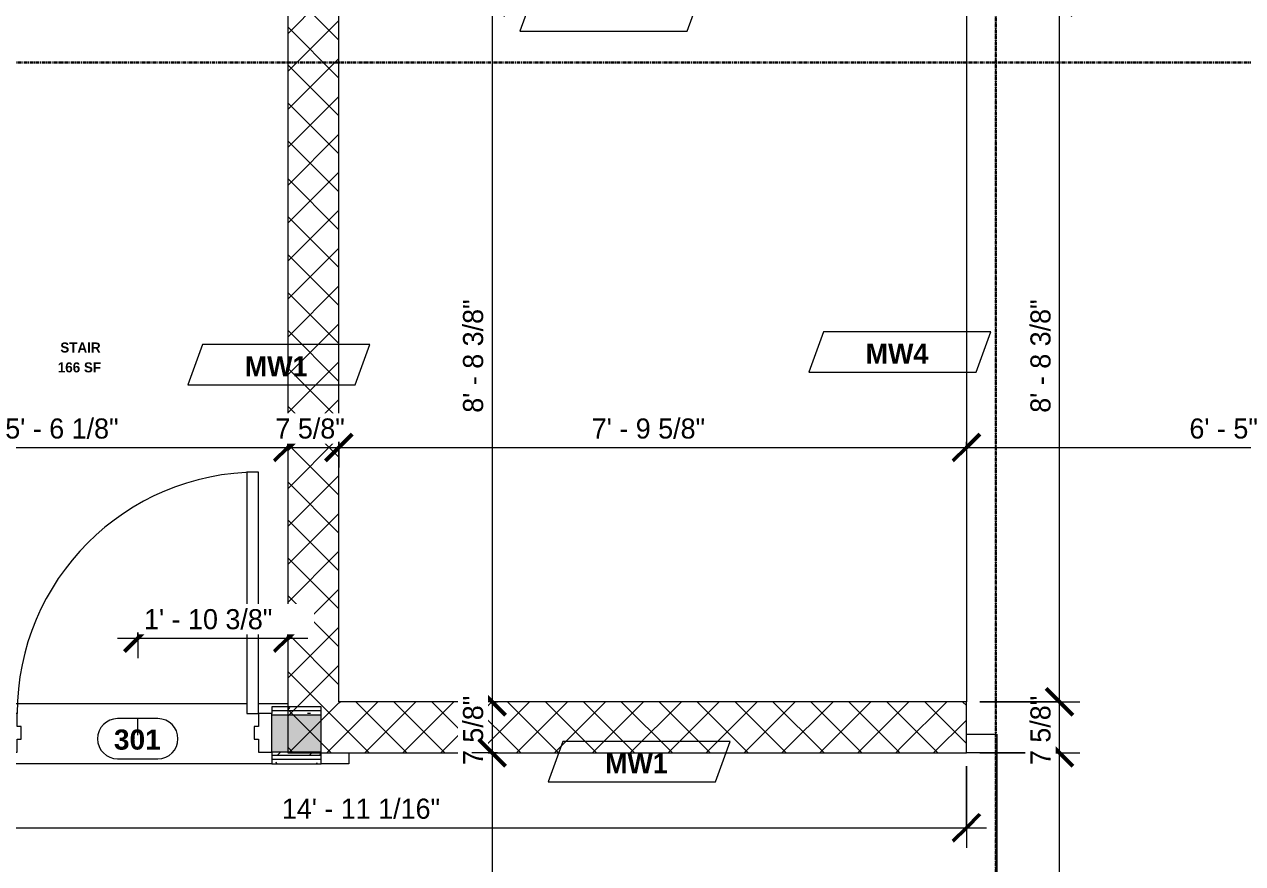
# Model space of a CAD drawing. Header units: inches. Extents: x -4058 to -1781, y 9814 to 12289.
# Drawn here: x -3626.2 to -3444.5, y 11415.7 to 11540.9 of the extents above; entities that cross this region are included whole.
import ezdxf

# ---------------------------------------------------------------- set-up
doc = ezdxf.new("R2010")
doc.units = ezdxf.units.IN
doc.header["$MEASUREMENT"] = 0
doc.linetypes.add('Grid Line 1_2_', pattern=[0.875, 0.5, -0.125, 0.125, -0.125])
doc.linetypes.add('Grid Line 1_2__2_', pattern=[0.875, 0.5, -0.125, 0.125, -0.125])
for name, color, linetype, lineweight in [('0-1', 7, 'Continuous', 5), ('0-2', 7, 'Continuous', 9), ('A-ANNO-DIMS', 211, 'Continuous', 9), ('A-ANNO-DIMS-32', 211, 'Continuous', 9), ('A-AREA-IDEN', 2, 'Continuous', 9), ('A-DOOR-1', 7, 'Continuous', 9), ('A-DOOR-FRAM-1', 7, 'Continuous', 9), ('A-DOOR-IDEN', 31, 'Continuous', 9), ('A-FLOR-1', 7, 'Continuous', 9), ('A-WALL-1', 7, 'Continuous', 9), ('A-WALL-IDEN', 211, 'Continuous', 9), ('A-WALL-PATT-1', 9, 'Continuous', 9), ('I-WALL-2', 7, 'Continuous', 9), ('S-FNDN-1', 7, 'Continuous', 9), ('S-GRID-1', 1, 'Grid Line 1_2_', 9), ('S-GRID-2', 1, 'Grid Line 1_2__2_', 30)]:
    doc.layers.add(name, color=color, linetype=linetype, lineweight=lineweight)
doc.styles.add('Arial_B', font='arialbd.ttf', dxfattribs={"height": 3})
doc.styles.add('Century Gothic', font='ufonts.com_century-gothic.ttf', dxfattribs={"height": 3})
doc.styles.add('Century Gothic_B', font='GOTHICB.TTF', dxfattribs={"height": 3})
doc.styles.add('Century Gothic_B_1', font='GOTHICB.TTF', dxfattribs={"height": 1.5})
doc.dimstyles.new('THE_DIMENSION_STRING_4', dxfattribs={"dimscale": 12, "dimtxt": 3.132505, "dimasz": 0.333333, "dimexe": 0.25, "dimexo": 0.166667, "dimgap": 0.041667, "dimtad": 1, "dimdec": 4, "dimrnd": 0.0625, "dimzin": 3, "dimdsep": 46, "dimlunit": 4, "dimtxsty": 'Century Gothic', "dimblk1": 'OBLIQUE', "dimblk2": 'OBLIQUE', "dimsah": 1, "dimcen": 0.09, "dimdle": 0.25, "dimazin": 0, "dimtfac": 1, "dimtdec": 4, "dimtix": 1, "dimtmove": 0, "dimatfit": 3, "dimfxl": 1, "dimtvp": 1, "dimtfill": 1, "dimfrac": 2, "dimtolj": 1, "dimtzin": 0, "dimarcsym": 2})
doc.dimstyles.new('THE_DIMENSION_STRING_5', dxfattribs={"dimscale": 12, "dimtxt": 3.132505, "dimasz": 0.333333, "dimexe": 0.25, "dimexo": 0.166667, "dimgap": 0.041667, "dimtad": 1, "dimdec": 4, "dimrnd": 0.0625, "dimzin": 3, "dimdsep": 46, "dimlunit": 4, "dimtxsty": 'Century Gothic', "dimblk1": 'OBLIQUE', "dimblk2": 'OBLIQUE', "dimsah": 1, "dimcen": 0.09, "dimdle": 0.25, "dimazin": 0, "dimtfac": 1, "dimtdec": 4, "dimtix": 1, "dimtmove": 0, "dimatfit": 3, "dimfxl": 1, "dimtvp": 1, "dimtfill": 1, "dimfrac": 2, "dimtolj": 1, "dimtzin": 0, "dimarcsym": 2})
pattern_1 = [(0, (0, 0), (10.24, 2.56), [0.422, -7.258, 0.422, -7.258, -40.96]), (0, (0, 0), (10.24, 2.56), [-15.36, 0.422, -14.938, 0.422, -7.258, -17.92]), (0, (0, 0), (10.24, 2.56), [-38.4, 0.422, -4.698, 0.422, -12.378]), (120, (3.84, 1.28), (-7.33702503, 7.58810013), [0.422, -7.258, 0.422, -7.258, -40.96]), (120, (3.84, 1.28), (-7.33702503, 7.58810013), [-15.36, 0.422, -14.938, 0.422, -7.258, -17.92]), (120, (3.84, 1.28), (-7.33702503, 7.58810013), [-38.4, 0.422, -4.698, 0.422, -12.378]), (240, (5.12, 6.4), (-2.90297497, -10.14810013), [0.422, -7.258, 0.422, -7.258, -40.96]), (240, (5.12, 6.4), (-2.90297497, -10.14810013), [-15.36, 0.422, -14.938, 0.422, -7.258, -17.92]), (240, (5.12, 6.4), (-2.90297497, -10.14810013), [-38.4, 0.422, -4.698, 0.422, -12.378])]
pattern_2 = [(45, (0, 0), (-2.8284271, 2.8284271), []), (135, (0, 0), (-2.8284271, -2.8284271), [])]

# ---------------------------------------------------------------- blocks, each defined once
blk = doc.blocks.new('CTR - 1st Phase - Shell_rvt-1-UNITS PLANS - 3RD FLOOR')
at = {"layer": 'A-FLOR-1'}
for p, q in [((-3485.7, 11544.19), (-3485.7, 11439.81)), ((-3485.7, 11434.99), (-3481.17, 11434.99)), ((-3481.17, 11434.99), (-3481.17, 11369.86)), ((-3577.82, 11432.19), (-3577.82, 11430.56)), ((-3481.17, 11432.19), (-3485.7, 11432.19)), ((-3481.17, 11369.86), (-3481.17, 11432.19)), ((-3589.32, 11430.56), (-3629.32, 11430.56)), ((-3577.82, 11430.56), (-3581.95, 11430.56))]:
    blk.add_line(p, q, dxfattribs=at)
at = {"layer": 'S-GRID-1'}
for p, q in [((-3481.32, 9836.18), (-3481.32, 12273)), ((-1781.27, 11535.19), (-4041.78, 11535.19))]:
    blk.add_line(p, q, dxfattribs=at)
blk = doc.blocks.new('HOLLOW METAL - STAIR DOOR 3-0 x 6-8-2686441-UNITS PLANS - 3RD FLOOR')
at = {"layer": 'A-DOOR-1'}
for p, q in [((18, 39.5), (16.25, 39.5)), ((16.25, 39.5), (16.25, 3.5)), ((18, 3.5), (18, 39.5)), ((16.25, 3.5), (18, 3.5))]:
    blk.add_line(p, q, dxfattribs=at)
blk.add_arc((18, 3.5), 36, 90, 180, dxfattribs=at)
at = {"layer": 'A-DOOR-FRAM-1'}
for p, q in [((-18, 3.5), (-20, 3.5)), ((-20, 3.5), (-20, -2.25)), ((-18, 1.5625), (-18, 3.5)), ((18, 3.5), (18, 1.5625)), ((20, 3.5), (18, 3.5)), ((20, -2.25), (20, 3.5)), ((-17.375, 1.5625), (-18, 1.5625)), ((-17.375, -0.3125), (-17.375, 1.5625)), ((18, 1.5625), (17.375, 1.5625)), ((17.375, 1.5625), (17.375, -0.3125)), ((-18, -2.25), (-18, -0.3125)), ((-18, -0.3125), (-17.375, -0.3125)), ((17.375, -0.3125), (18, -0.3125)), ((18, -0.3125), (18, -2.25)), ((-20, -2.25), (-18, -2.25)), ((18, -2.25), (20, -2.25))]:
    blk.add_line(p, q, dxfattribs=at)
blk = doc.blocks.new('CTR - 1st Phase -Stairs _ Elevators_rvt-1-UNITS PLANS - 3RD FLOOR')
at = {"layer": 'A-WALL-PATT-1'}
h = blk.add_hatch(dxfattribs=at)
h.set_pattern_fill('FP_1', color=256, style=0, pattern_type=2)
h.set_pattern_definition(pattern_1)
h.paths.add_polyline_path([(-3823.82, 11438.44), (-3629.32, 11438.44), (-3629.32, 11439.06), (-3823.82, 11439.06)], flags=0)
h.paths.add_polyline_path([(-3589.32, 11438.44), (-3581.95, 11438.44), (-3581.95, 11439.06), (-3589.32, 11439.06)], flags=0)
h = blk.add_hatch(dxfattribs=at)
h.set_pattern_fill('FP_1', color=256, style=0, pattern_type=2)
h.set_pattern_definition(pattern_1)
h.paths.add_polyline_path([(-3823.82, 11437.81), (-3629.32, 11437.81), (-3629.32, 11438.44), (-3823.82, 11438.44)], flags=0)
h.paths.add_polyline_path([(-3589.32, 11437.81), (-3581.95, 11437.81), (-3581.95, 11438.44), (-3589.32, 11438.44), (-3589.32, 11438.06)], flags=0)
h = blk.add_hatch(dxfattribs=at)
h.set_pattern_fill('FP_5', color=256, style=0, pattern_type=2)
h.set_pattern_definition([(161.57, (0.16, 0.16), (-1.279773737, -0.000426766), [0, -9.107, 1.011, 0]), (18.43, (-0.16, 0.16), (-1.279773737, 0.000426766), [0, -9.107, 1.011, 0]), (108.43, (0.16, 0.16), (0.639452382, -3.199964008), [3.035, -7.083]), (71.57, (-0.16, 0.16), (0.639452382, 3.199964008), [3.035, -7.083])])
h.paths.add_polyline_path([(-3823.82, 11432.31), (-3629.32, 11432.31), (-3629.32, 11437.81), (-3823.82, 11437.81)], flags=0)
h.paths.add_polyline_path([(-3589.32, 11432.31), (-3581.95, 11432.31), (-3581.95, 11437.81), (-3589.32, 11437.81), (-3589.32, 11434.25)], flags=0)
h = blk.add_hatch(dxfattribs=at)
h.set_pattern_fill('FP_63', color=256, style=0, pattern_type=2)
h.set_pattern_definition([(45, (0, 0), (-3.1678384, 3.1678384), []), (45, (0, 4.8), (-3.1678384, 3.1678384), [])])
h.paths.add_polyline_path([(-3823.82, 11431.81), (-3629.32, 11431.81), (-3629.32, 11432.31), (-3823.82, 11432.31)], flags=0)
h.paths.add_polyline_path([(-3589.32, 11431.81), (-3581.95, 11431.81), (-3581.95, 11432.31), (-3589.32, 11432.31)], flags=0)
h = blk.add_hatch(dxfattribs=at)
h.set_pattern_fill('FP_1', color=256, style=0, pattern_type=2)
h.set_pattern_definition(pattern_1)
h.paths.add_polyline_path([(-3823.82, 11431.19), (-3629.32, 11431.19), (-3629.32, 11431.81), (-3823.82, 11431.81)], flags=0)
h.paths.add_polyline_path([(-3589.32, 11431.19), (-3581.95, 11431.19), (-3581.95, 11431.81), (-3589.32, 11431.81)], flags=0)
h = blk.add_hatch(dxfattribs=at)
h.set_pattern_fill('FP_1', color=256, style=0, pattern_type=2)
h.set_pattern_definition(pattern_1)
h.paths.add_polyline_path([(-3823.82, 11430.56), (-3629.32, 11430.56), (-3629.32, 11431.19), (-3823.82, 11431.19)], flags=0)
h.paths.add_polyline_path([(-3589.32, 11430.56), (-3581.95, 11430.56), (-3581.95, 11431.19), (-3589.32, 11431.19)], flags=0)
at = {"layer": 'A-FLOR-1'}
for p, q in [((-3665.57, 11439.56), (-3593.07, 11439.56)), ((-3591.32, 11439.56), (-3586.95, 11439.56))]:
    blk.add_line(p, q, dxfattribs=at)
at = {"layer": 'A-WALL-1'}
for p, q in [((-3581.95, 11438.44), (-3589.32, 11438.44)), ((-3581.95, 11437.81), (-3589.32, 11437.81)), ((-3581.95, 11432.31), (-3589.32, 11432.31)), ((-3581.95, 11431.81), (-3589.32, 11431.81)), ((-3581.95, 11431.19), (-3589.32, 11431.19))]:
    blk.add_line(p, q, dxfattribs=at)
at = {"layer": 'I-WALL-2'}
for p, q in [((-3581.95, 11439.06), (-3589.32, 11439.06)), ((-3589.32, 11439.06), (-3589.32, 11438.06)), ((-3581.95, 11430.56), (-3581.95, 11439.06)), ((-3589.32, 11432.31), (-3589.32, 11430.56)), ((-3589.32, 11430.56), (-3581.95, 11430.56))]:
    blk.add_line(p, q, dxfattribs=at)
at = {"layer": '0-2'}
blk.add_blockref('HOLLOW METAL - STAIR DOOR 3-0 x 6-8-2686441-UNITS PLANS - 3RD FLOOR', (-3609.32, 11434.56), dxfattribs=at)
blk = doc.blocks.new('CTR - 1st Phase - Structure_rvt-1-UNITS PLANS - 3RD FLOOR')
at = {"layer": 'A-WALL-PATT-1'}
h = blk.add_hatch(dxfattribs=at)
h.set_pattern_fill('FP_65', color=256, style=0, pattern_type=2)
h.set_pattern_definition(pattern_2)
h.paths.add_polyline_path([(-3495.32, 11432.19), (-3485.7, 11432.19), (-3485.7, 11439.81), (-3495.32, 11439.81)], flags=0)
h.paths.add_polyline_path([(-3495.32, 11544.19), (-3485.7, 11544.19), (-3485.7, 11551.81), (-3495.32, 11551.81), (-3495.32, 11548.59)], flags=0)
h = blk.add_hatch(dxfattribs=at)
h.set_pattern_fill('FP_65', color=256, style=0, pattern_type=2)
h.set_pattern_definition(pattern_2)
h.paths.add_polyline_path([(-3586.95, 11432.19), (-3579.32, 11432.19), (-3579.32, 11544.19), (-3586.95, 11544.19), (-3586.95, 11492.47)], flags=0)
h = blk.add_hatch(dxfattribs=at)
h.set_pattern_fill('FP_65', color=256, style=0, pattern_type=2)
h.set_pattern_definition(pattern_2)
h.paths.add_polyline_path([(-3579.32, 11432.19), (-3495.32, 11432.19), (-3495.32, 11439.81), (-3579.32, 11439.81)], flags=0)
at = {"layer": 'A-WALL-1'}
for p, q in [((-3586.95, 11544.19), (-3586.95, 11432.19)), ((-3579.32, 11439.81), (-3579.32, 11544.19)), ((-3495.32, 11439.81), (-3579.32, 11439.81)), ((-3586.95, 11432.19), (-3579.32, 11432.19)), ((-3579.32, 11432.19), (-3495.32, 11432.19))]:
    blk.add_line(p, q, dxfattribs=at)
at = {"layer": 'S-FNDN-1'}
for p, q in [((-3485.7, 11439.81), (-3495.32, 11439.81)), ((-3485.7, 11432.19), (-3485.7, 11439.81)), ((-3495.32, 11432.19), (-3485.7, 11432.19))]:
    blk.add_line(p, q, dxfattribs=at)
at = {"layer": 'S-GRID-2'}
for p, q in [((-3481.32, 9814.03), (-3481.32, 12247.5)), ((-1781.27, 11535.19), (-4041.78, 11535.19))]:
    blk.add_line(p, q, dxfattribs=at)
blk = doc.blocks.new('Wall Tag - Arch Wall-3956453-UNITS PLANS - 3RD FLOOR')
at = {"layer": 'A-WALL-IDEN'}
for p, q in [((-0.3561, 0.0937), (-0.4244, -0.0937)), ((0.4244, 0.0937), (-0.3561, 0.0937)), ((0.3561, -0.0937), (0.4244, 0.0937)), ((-0.4244, -0.0937), (0.3561, -0.0937))]:
    blk.add_line(p, q, dxfattribs=at)
blk = doc.blocks.new('DIMBLOCK1030-UNITS PLANS - 3RD FLOOR')
at = {"layer": 'A-ANNO-DIMS-32', "lineweight": 50}
for p, q in [((-3556.46, 11544.19), (-3558.46, 11546.19)), ((-3556.46, 11544.19), (-3554.46, 11542.19)), ((-3556.46, 11439.81), (-3558.46, 11441.81)), ((-3556.46, 11439.81), (-3554.46, 11437.81))]:
    blk.add_line(p, q, dxfattribs=at)
at = {"layer": 'A-ANNO-DIMS-32'}
for p, q in [((-3555.63, 11544.19), (-3559.46, 11544.19)), ((-3556.46, 11544.19), (-3556.46, 11439.81)), ((-3556.46, 11544.19), (-3555.63, 11544.19)), ((-3555.63, 11439.81), (-3559.46, 11439.81)), ((-3556.46, 11439.81), (-3555.63, 11439.81))]:
    blk.add_line(p, q, dxfattribs=at)
at = {"layer": 'A-ANNO-DIMS-32', "color": 0, "insert": (-3560.8, 11482.93), "char_height": 3, "width": 21.7784, "attachment_point": 1, "rotation": 90, "line_spacing_factor": 0.984502, "style": 'Century Gothic', "bg_fill": 3, "box_fill_scale": 1.25, "bg_fill_color": 256, "bg_fill_true_color": 13158600, "bg_fill_transparency": 0}
blk.add_mtext('8\' - 8 3/8"', dxfattribs=at)
blk = doc.blocks.new('_Oblique')
at = {"color": 0, "linetype": 'ByBlock', "lineweight": -2}
blk.add_line((-0.5, -0.5), (0.5, 0.5), dxfattribs=at)
blk = doc.blocks.new('DIMBLOCK1031-UNITS PLANS - 3RD FLOOR')
at = {"layer": 'A-ANNO-DIMS-32', "lineweight": 50}
for p, q in [((-3556.46, 11439.81), (-3558.46, 11441.81)), ((-3556.46, 11439.81), (-3554.46, 11437.81)), ((-3556.46, 11432.19), (-3558.46, 11434.19)), ((-3556.46, 11432.19), (-3554.46, 11430.19))]:
    blk.add_line(p, q, dxfattribs=at)
at = {"layer": 'A-ANNO-DIMS-32'}
for p, q in [((-3555.63, 11439.81), (-3559.46, 11439.81)), ((-3556.46, 11439.81), (-3556.46, 11432.19)), ((-3556.46, 11439.81), (-3555.63, 11439.81)), ((-3555.63, 11432.19), (-3559.46, 11432.19)), ((-3556.46, 11432.19), (-3555.63, 11432.19))]:
    blk.add_line(p, q, dxfattribs=at)
at = {"layer": 'A-ANNO-DIMS-32', "color": 0, "insert": (-3560.8, 11430.36), "char_height": 3, "width": 13.5444, "attachment_point": 1, "rotation": 90, "line_spacing_factor": 0.984502, "style": 'Century Gothic', "bg_fill": 3, "box_fill_scale": 1.25, "bg_fill_color": 256, "bg_fill_true_color": 13158600, "bg_fill_transparency": 0}
blk.add_mtext('7 5/8"', dxfattribs=at)
blk = doc.blocks.new('DIMBLOCK1032-UNITS PLANS - 3RD FLOOR')
at = {"layer": 'A-ANNO-DIMS-32', "lineweight": 50}
for p, q in [((-3556.46, 11432.19), (-3558.46, 11434.19)), ((-3556.46, 11432.19), (-3554.46, 11430.19)), ((-3556.46, 11368.74), (-3558.46, 11370.74)), ((-3556.46, 11368.74), (-3554.46, 11366.74))]:
    blk.add_line(p, q, dxfattribs=at)
at = {"layer": 'A-ANNO-DIMS-32'}
for p, q in [((-3555.63, 11432.19), (-3559.46, 11432.19)), ((-3556.46, 11432.19), (-3556.46, 11365.74)), ((-3556.46, 11432.19), (-3555.63, 11432.19)), ((-3555.63, 11368.74), (-3559.46, 11368.74)), ((-3556.46, 11368.74), (-3555.63, 11368.74))]:
    blk.add_line(p, q, dxfattribs=at)
at = {"layer": 'A-ANNO-DIMS-32', "color": 0, "insert": (-3560.8, 11390.22), "char_height": 3, "width": 24.5827, "attachment_point": 1, "rotation": 90, "line_spacing_factor": 0.984502, "style": 'Century Gothic', "bg_fill": 3, "box_fill_scale": 1.25, "bg_fill_color": 256, "bg_fill_true_color": 13158600, "bg_fill_transparency": 0}
blk.add_mtext('5\' - 3 7/16"', dxfattribs=at)
blk = doc.blocks.new('DIMBLOCK1034-UNITS PLANS - 3RD FLOOR')
at = {"layer": 'A-ANNO-DIMS-32'}
for p, q in [((-3485.7, 11430.19), (-3485.7, 11418.02)), ((-3485.7, 11421.02), (-3485.7, 11430.19)), ((-3664.77, 11421.84), (-3664.77, 11418.02)), ((-3664.77, 11421.02), (-3664.77, 11421.84)), ((-3664.77, 11421.02), (-3482.7, 11421.02))]:
    blk.add_line(p, q, dxfattribs=at)
at = {"layer": 'A-ANNO-DIMS-32', "lineweight": 50}
for p, q in [((-3664.77, 11421.02), (-3662.77, 11423.02)), ((-3485.7, 11421.02), (-3483.7, 11423.02)), ((-3664.77, 11421.02), (-3666.77, 11419.02)), ((-3485.7, 11421.02), (-3487.7, 11419.02))]:
    blk.add_line(p, q, dxfattribs=at)
at = {"layer": 'A-ANNO-DIMS-32', "color": 0, "insert": (-3587.82, 11425.36), "char_height": 3, "width": 30.1914, "attachment_point": 1, "line_spacing_factor": 0.984502, "style": 'Century Gothic', "bg_fill": 3, "box_fill_scale": 1.25, "bg_fill_color": 256, "bg_fill_true_color": 13158600, "bg_fill_transparency": 0}
blk.add_mtext('14\' - 11 1/16"', dxfattribs=at)
blk = doc.blocks.new('DIMBLOCK1035-UNITS PLANS - 3RD FLOOR')
at = {"layer": 'A-ANNO-DIMS-32', "lineweight": 50}
for p, q in [((-3609.32, 11449.29), (-3607.32, 11451.29)), ((-3586.95, 11449.29), (-3584.95, 11451.29)), ((-3609.32, 11449.29), (-3611.32, 11447.29)), ((-3586.95, 11449.29), (-3588.95, 11447.29))]:
    blk.add_line(p, q, dxfattribs=at)
at = {"layer": 'A-ANNO-DIMS-32'}
for p, q in [((-3609.32, 11450.12), (-3609.32, 11446.29)), ((-3609.32, 11449.29), (-3609.32, 11450.12)), ((-3586.95, 11450.12), (-3586.95, 11446.29)), ((-3586.95, 11449.29), (-3586.95, 11450.12)), ((-3612.32, 11449.29), (-3583.95, 11449.29))]:
    blk.add_line(p, q, dxfattribs=at)
at = {"layer": 'A-ANNO-DIMS-32', "color": 0, "insert": (-3608.38, 11453.63), "char_height": 3, "width": 24.5827, "attachment_point": 1, "line_spacing_factor": 0.984502, "style": 'Century Gothic', "bg_fill": 3, "box_fill_scale": 1.25, "bg_fill_color": 256, "bg_fill_true_color": 13158600, "bg_fill_transparency": 0}
blk.add_mtext('1\' - 10 3/8"', dxfattribs=at)
blk = doc.blocks.new('DIMBLOCK1086-UNITS PLANS - 3RD FLOOR')
at = {"layer": 'A-ANNO-DIMS-32'}
for p, q in [((-3653.07, 11486.63), (-3653.07, 11474.74)), ((-3653.07, 11477.74), (-3653.07, 11486.63)), ((-3653.07, 11477.74), (-3586.95, 11477.74)), ((-3586.95, 11478.57), (-3586.95, 11474.74)), ((-3586.95, 11477.74), (-3586.95, 11478.57))]:
    blk.add_line(p, q, dxfattribs=at)
at = {"layer": 'A-ANNO-DIMS-32', "lineweight": 50}
for p, q in [((-3653.07, 11477.74), (-3651.07, 11479.74)), ((-3586.95, 11477.74), (-3584.95, 11479.74)), ((-3653.07, 11477.74), (-3655.07, 11475.74)), ((-3586.95, 11477.74), (-3588.95, 11475.74))]:
    blk.add_line(p, q, dxfattribs=at)
at = {"layer": 'A-ANNO-DIMS-32', "color": 0, "insert": (-3629.09, 11482.08), "char_height": 3, "width": 21.7784, "attachment_point": 1, "line_spacing_factor": 0.984502, "style": 'Century Gothic', "bg_fill": 3, "box_fill_scale": 1.25, "bg_fill_color": 256, "bg_fill_true_color": 13158600, "bg_fill_transparency": 0}
blk.add_mtext('5\' - 6 1/8"', dxfattribs=at)
blk = doc.blocks.new('DIMBLOCK1087-UNITS PLANS - 3RD FLOOR')
at = {"layer": 'A-ANNO-DIMS-32', "lineweight": 50}
for p, q in [((-3586.95, 11477.74), (-3584.95, 11479.74)), ((-3579.32, 11477.74), (-3577.32, 11479.74)), ((-3586.95, 11477.74), (-3588.95, 11475.74)), ((-3579.32, 11477.74), (-3581.32, 11475.74))]:
    blk.add_line(p, q, dxfattribs=at)
at = {"layer": 'A-ANNO-DIMS-32'}
for p, q in [((-3586.95, 11478.57), (-3586.95, 11474.74)), ((-3586.95, 11477.74), (-3586.95, 11478.57)), ((-3586.95, 11477.74), (-3579.32, 11477.74)), ((-3579.32, 11478.57), (-3579.32, 11474.74)), ((-3579.32, 11477.74), (-3579.32, 11478.57))]:
    blk.add_line(p, q, dxfattribs=at)
at = {"layer": 'A-ANNO-DIMS-32', "color": 0, "insert": (-3588.78, 11482.08), "char_height": 3, "width": 13.5444, "attachment_point": 1, "line_spacing_factor": 0.984502, "style": 'Century Gothic', "bg_fill": 3, "box_fill_scale": 1.25, "bg_fill_color": 256, "bg_fill_true_color": 13158600, "bg_fill_transparency": 0}
blk.add_mtext('7 5/8"', dxfattribs=at)
blk = doc.blocks.new('DIMBLOCK1088-UNITS PLANS - 3RD FLOOR')
at = {"layer": 'A-ANNO-DIMS-32', "lineweight": 50}
for p, q in [((-3579.32, 11477.74), (-3577.32, 11479.74)), ((-3485.7, 11477.74), (-3483.7, 11479.74)), ((-3579.32, 11477.74), (-3581.32, 11475.74)), ((-3485.7, 11477.74), (-3487.7, 11475.74))]:
    blk.add_line(p, q, dxfattribs=at)
at = {"layer": 'A-ANNO-DIMS-32'}
for p, q in [((-3579.32, 11478.57), (-3579.32, 11474.74)), ((-3579.32, 11477.74), (-3579.32, 11478.57)), ((-3579.32, 11477.74), (-3485.7, 11477.74)), ((-3485.7, 11478.57), (-3485.7, 11474.74)), ((-3485.7, 11477.74), (-3485.7, 11478.57))]:
    blk.add_line(p, q, dxfattribs=at)
at = {"layer": 'A-ANNO-DIMS-32', "color": 0, "insert": (-3541.59, 11482.08), "char_height": 3, "width": 21.7784, "attachment_point": 1, "line_spacing_factor": 0.984502, "style": 'Century Gothic', "bg_fill": 3, "box_fill_scale": 1.25, "bg_fill_color": 256, "bg_fill_true_color": 13158600, "bg_fill_transparency": 0}
blk.add_mtext('7\' - 9 5/8"', dxfattribs=at)
blk = doc.blocks.new('DIMBLOCK1089-UNITS PLANS - 3RD FLOOR')
at = {"layer": 'A-ANNO-DIMS-32', "lineweight": 50}
for p, q in [((-3485.7, 11477.74), (-3483.7, 11479.74)), ((-3408.67, 11477.74), (-3406.67, 11479.74)), ((-3485.7, 11477.74), (-3487.7, 11475.74)), ((-3408.67, 11477.74), (-3410.67, 11475.74))]:
    blk.add_line(p, q, dxfattribs=at)
at = {"layer": 'A-ANNO-DIMS-32'}
for p, q in [((-3485.7, 11478.57), (-3485.7, 11474.74)), ((-3485.7, 11477.74), (-3485.7, 11478.57)), ((-3485.7, 11477.74), (-3408.67, 11477.74)), ((-3408.67, 11478.57), (-3408.67, 11474.74)), ((-3408.67, 11477.74), (-3408.67, 11478.57))]:
    blk.add_line(p, q, dxfattribs=at)
at = {"layer": 'A-ANNO-DIMS-32', "color": 0, "insert": (-3452.43, 11482.08), "char_height": 3, "width": 12.5897, "attachment_point": 1, "line_spacing_factor": 0.984502, "style": 'Century Gothic', "bg_fill": 3, "box_fill_scale": 1.25, "bg_fill_color": 256, "bg_fill_true_color": 13158600, "bg_fill_transparency": 0}
blk.add_mtext('6\' - 5"', dxfattribs=at)
blk = doc.blocks.new('DIMBLOCK1112-UNITS PLANS - 3RD FLOOR')
at = {"layer": 'A-ANNO-DIMS-32', "lineweight": 50}
for p, q in [((-3471.8, 11432.19), (-3473.8, 11434.19)), ((-3471.8, 11432.19), (-3469.8, 11430.19)), ((-3471.8, 11368.74), (-3473.8, 11370.74)), ((-3471.8, 11368.74), (-3469.8, 11366.74))]:
    blk.add_line(p, q, dxfattribs=at)
at = {"layer": 'A-ANNO-DIMS-32'}
for p, q in [((-3483.7, 11432.19), (-3468.8, 11432.19)), ((-3471.8, 11432.19), (-3483.7, 11432.19)), ((-3471.8, 11368.74), (-3471.8, 11432.19)), ((-3481.67, 11368.74), (-3468.8, 11368.74)), ((-3471.8, 11368.74), (-3481.67, 11368.74))]:
    blk.add_line(p, q, dxfattribs=at)
at = {"layer": 'A-ANNO-DIMS-32', "color": 0, "insert": (-3476.15, 11390.22), "char_height": 3, "width": 24.5827, "attachment_point": 1, "rotation": 90, "line_spacing_factor": 0.984502, "style": 'Century Gothic', "bg_fill": 3, "box_fill_scale": 1.25, "bg_fill_color": 256, "bg_fill_true_color": 13158600, "bg_fill_transparency": 0}
blk.add_mtext('5\' - 3 7/16"', dxfattribs=at)
blk = doc.blocks.new('DIMBLOCK1113-UNITS PLANS - 3RD FLOOR')
at = {"layer": 'A-ANNO-DIMS-32', "lineweight": 50}
for p, q in [((-3471.8, 11439.81), (-3473.8, 11441.81)), ((-3471.8, 11439.81), (-3469.8, 11437.81)), ((-3471.8, 11432.19), (-3473.8, 11434.19)), ((-3471.8, 11432.19), (-3469.8, 11430.19))]:
    blk.add_line(p, q, dxfattribs=at)
at = {"layer": 'A-ANNO-DIMS-32'}
for p, q in [((-3483.7, 11439.81), (-3468.8, 11439.81)), ((-3471.8, 11439.81), (-3483.7, 11439.81)), ((-3471.8, 11432.19), (-3471.8, 11439.81)), ((-3483.7, 11432.19), (-3468.8, 11432.19)), ((-3471.8, 11432.19), (-3483.7, 11432.19))]:
    blk.add_line(p, q, dxfattribs=at)
at = {"layer": 'A-ANNO-DIMS-32', "color": 0, "insert": (-3476.15, 11430.36), "char_height": 3, "width": 13.5444, "attachment_point": 1, "rotation": 90, "line_spacing_factor": 0.984502, "style": 'Century Gothic', "bg_fill": 3, "box_fill_scale": 1.25, "bg_fill_color": 256, "bg_fill_true_color": 13158600, "bg_fill_transparency": 0}
blk.add_mtext('7 5/8"', dxfattribs=at)
blk = doc.blocks.new('DIMBLOCK1114-UNITS PLANS - 3RD FLOOR')
at = {"layer": 'A-ANNO-DIMS-32', "lineweight": 50}
for p, q in [((-3471.8, 11544.19), (-3473.8, 11546.19)), ((-3471.8, 11544.19), (-3469.8, 11542.19)), ((-3471.8, 11439.81), (-3473.8, 11441.81)), ((-3471.8, 11439.81), (-3469.8, 11437.81))]:
    blk.add_line(p, q, dxfattribs=at)
at = {"layer": 'A-ANNO-DIMS-32'}
for p, q in [((-3483.7, 11544.19), (-3468.8, 11544.19)), ((-3471.8, 11544.19), (-3483.7, 11544.19)), ((-3471.8, 11439.81), (-3471.8, 11544.19)), ((-3483.7, 11439.81), (-3468.8, 11439.81)), ((-3471.8, 11439.81), (-3483.7, 11439.81))]:
    blk.add_line(p, q, dxfattribs=at)
at = {"layer": 'A-ANNO-DIMS-32', "color": 0, "insert": (-3476.15, 11482.93), "char_height": 3, "width": 21.7784, "attachment_point": 1, "rotation": 90, "line_spacing_factor": 0.984502, "style": 'Century Gothic', "bg_fill": 3, "box_fill_scale": 1.25, "bg_fill_color": 256, "bg_fill_true_color": 13158600, "bg_fill_transparency": 0}
blk.add_mtext('8\' - 8 3/8"', dxfattribs=at)
blk = doc.blocks.new('DIMBLOCK1174-UNITS PLANS - 3RD FLOOR')
at = {"layer": 'A-ANNO-DIMS-32', "lineweight": 50}
for p, q in [((-3609.32, 11449.29), (-3607.32, 11451.29)), ((-3586.95, 11449.29), (-3584.95, 11451.29)), ((-3609.32, 11449.29), (-3611.32, 11447.29)), ((-3586.95, 11449.29), (-3588.95, 11447.29))]:
    blk.add_line(p, q, dxfattribs=at)
at = {"layer": 'A-ANNO-DIMS-32'}
for p, q in [((-3609.32, 11450.12), (-3609.32, 11446.29)), ((-3609.32, 11449.29), (-3609.32, 11450.12)), ((-3586.95, 11450.12), (-3586.95, 11446.29)), ((-3586.95, 11449.29), (-3586.95, 11450.12)), ((-3612.32, 11449.29), (-3583.95, 11449.29))]:
    blk.add_line(p, q, dxfattribs=at)
at = {"layer": 'A-ANNO-DIMS-32', "color": 0, "insert": (-3608.38, 11453.63), "char_height": 3, "width": 24.5827, "attachment_point": 1, "line_spacing_factor": 0.984502, "style": 'Century Gothic', "bg_fill": 3, "box_fill_scale": 1.25, "bg_fill_color": 256, "bg_fill_true_color": 13158600, "bg_fill_transparency": 0}
blk.add_mtext('1\' - 10 3/8"', dxfattribs=at)
blk = doc.blocks.new('Door Tag - Mark - Instance-4122133-UNITS PLANS - 3RD FLOOR')
at = {"layer": 'A-DOOR-IDEN'}
for p, q in [((0.09375, 0.09375), (-0.09375, 0.09375)), ((-0.09375, -0.09375), (0.09375, -0.09375))]:
    blk.add_line(p, q, dxfattribs=at)
for centre, start, end in [((-0.09375, 0), 90, 270), ((0.09375, 0), 270, 90)]:
    blk.add_arc(centre, 0.09375, start, end, dxfattribs=at)

msp = doc.modelspace()

# ---------------------------------------------------------------- linework, layer by layer
at = {"layer": 'A-DOOR-IDEN'}
msp.add_line((-3609.32374, 11434.8144), (-3609.32374, 11437.28799), dxfattribs=at)

# ---------------------------------------------------------------- block references
at = {"layer": '0-1'}
for name in ['CTR - 1st Phase - Shell_rvt-1-UNITS PLANS - 3RD FLOOR', 'CTR - 1st Phase - Structure_rvt-1-UNITS PLANS - 3RD FLOOR', 'CTR - 1st Phase -Stairs _ Elevators_rvt-1-UNITS PLANS - 3RD FLOOR']:
    msp.add_blockref(name, (0, 0), dxfattribs=at)
at = {"layer": 'A-WALL-IDEN', "xscale": 31.99999999999999, "yscale": 31.99999999999999, "zscale": 31.99999999999999}
for p in [(-3538.72999, 11542.87487), (-3495.63826, 11492.0019), (-3588.26326, 11490.09565), (-3534.51124, 11430.87487)]:
    msp.add_blockref('Wall Tag - Arch Wall-3956453-UNITS PLANS - 3RD FLOOR', p, dxfattribs=at)

# ---------------------------------------------------------------- texts
at = {"layer": 'A-AREA-IDEN', "insert": (-3620.87636, 11493.41553), "char_height": 1.5, "width": 6.161, "attachment_point": 1, "style": 'Century Gothic_B_1'}
msp.add_mtext('STAIR', dxfattribs=at)
at = {"layer": 'A-WALL-IDEN', "char_height": 3, "width": 12.221, "attachment_point": 1, "style": 'Century Gothic_B'}
for s, insert in [('MW4', (-3500.73135, 11493.24943)), ('MW1', (-3593.35635, 11491.34318)), ('MW1', (-3539.60432, 11432.1224))]:
    msp.add_mtext(s, dxfattribs=dict(at, insert=insert))

# ---------------------------------------------------------------- next in the draw order: dimensions: what is measured, and where the dimension line sits
at = {"layer": 'A-ANNO-DIMS'}
dim = msp.add_linear_dim(base=(-3556.4559, 11439.8144), p1=(-3553.62748, 11544.1894), p2=(-3553.62748, 11439.8144), angle=90, dimstyle='THE_DIMENSION_STRING_4', override={"dimpost": '<>', "dimfxl": 104.375}, dxfattribs=at)
dim.commit()
dim.dimension.update_dxf_attribs({"geometry": 'DIMBLOCK1030-UNITS PLANS - 3RD FLOOR', "text_midpoint": (-3558.69758, 11492.0019)})
for base, p1, p2, dimstyle, override, picture, middle in [((-3586.94874, 11477.73733), (-3653.07374, 11488.6269), (-3586.94874, 11480.56576), 'THE_DIMENSION_STRING_5', {"dimpost": '<>', "dimfxl": 66.614545}, 'DIMBLOCK1086-UNITS PLANS - 3RD FLOOR', (-3620.01124, 11479.979)), ((-3586.94874, 11449.28924), (-3609.32374, 11452.11766), (-3586.94874, 11452.11766), 'THE_DIMENSION_STRING_4', {"dimpost": '<>', "dimfxl": 22.375}, 'DIMBLOCK1035-UNITS PLANS - 3RD FLOOR', (-3598.13624, 11451.53091))]:
    dim = msp.add_linear_dim(base=base, p1=p1, p2=p2, dimstyle=dimstyle, override=override, dxfattribs=at)
    dim.commit()
    dim.dimension.update_dxf_attribs({"geometry": picture, "text_midpoint": middle})

# ---------------------------------------------------------------- next in the draw order: texts
at = {"layer": 'A-AREA-IDEN', "insert": (-3621.25431, 11490.45383), "char_height": 1.5, "width": 7.07, "attachment_point": 1, "style": 'Century Gothic_B_1'}
msp.add_mtext('166 SF', dxfattribs=at)

# ---------------------------------------------------------------- next in the draw order: dimensions: what is measured, and where the dimension line sits
at = {"layer": 'A-ANNO-DIMS'}
for base, p1, p2, override, picture, middle in [((-3579.32374, 11477.73733), (-3586.94874, 11480.56576), (-3579.32374, 11480.56576), {"dimpost": '<>', "dimfxl": 7.625}, 'DIMBLOCK1087-UNITS PLANS - 3RD FLOOR', (-3583.13624, 11479.979)), ((-3586.94874, 11449.28924), (-3609.32374, 11452.11766), (-3586.94874, 11452.11766), {"dimpost": '<>', "dimfxl": 22.375}, 'DIMBLOCK1174-UNITS PLANS - 3RD FLOOR', (-3598.13624, 11451.53091))]:
    dim = msp.add_linear_dim(base=base, p1=p1, p2=p2, dimstyle='THE_DIMENSION_STRING_5', override=override, dxfattribs=at)
    dim.commit()
    dim.dimension.update_dxf_attribs({"geometry": picture, "text_midpoint": middle})
dim = msp.add_linear_dim(base=(-3556.4559, 11432.1894), p1=(-3553.62748, 11439.8144), p2=(-3553.62748, 11432.1894), angle=90, dimstyle='THE_DIMENSION_STRING_4', override={"dimpost": '<>', "dimfxl": 7.625}, dxfattribs=at)
dim.commit()
dim.dimension.update_dxf_attribs({"geometry": 'DIMBLOCK1031-UNITS PLANS - 3RD FLOOR', "text_midpoint": (-3558.69758, 11436.0019)})

# ---------------------------------------------------------------- next in the draw order: dimensions: what is measured, and where the dimension line sits
dim = msp.add_linear_dim(base=(-3485.69874, 11477.73733), p1=(-3579.32374, 11480.56576), p2=(-3485.69874, 11480.56576), dimstyle='THE_DIMENSION_STRING_5', override={"dimpost": '<>', "dimfxl": 93.625}, dxfattribs=at)
dim.commit()
dim.dimension.update_dxf_attribs({"geometry": 'DIMBLOCK1088-UNITS PLANS - 3RD FLOOR', "text_midpoint": (-3532.51124, 11479.979)})
dim = msp.add_linear_dim(base=(-3556.4559, 11368.7394), p1=(-3553.62748, 11432.1894), p2=(-3553.62748, 11368.7394), angle=90, dimstyle='THE_DIMENSION_STRING_4', override={"dimpost": '<>', "dimfxl": 63.45}, dxfattribs=at)
dim.commit()
dim.dimension.update_dxf_attribs({"geometry": 'DIMBLOCK1032-UNITS PLANS - 3RD FLOOR', "text_midpoint": (-3558.69758, 11400.4644)})

# ---------------------------------------------------------------- next in the draw order: dimensions: what is measured, and where the dimension line sits
for base, p1, p2, dimstyle, override, picture, middle in [((-3408.67374, 11477.73733), (-3485.69874, 11480.56576), (-3408.67374, 11480.56576), 'THE_DIMENSION_STRING_5', {"dimpost": '<>', "dimfxl": 77.025}, 'DIMBLOCK1089-UNITS PLANS - 3RD FLOOR', (-3447.18624, 11479.81279)), ((-3485.69874, 11421.01639), (-3664.77374, 11423.84482), (-3485.69874, 11432.1894), 'THE_DIMENSION_STRING_4', {"dimpost": '<>', "dimfxl": 179.269316}, 'DIMBLOCK1034-UNITS PLANS - 3RD FLOOR', (-3575.23624, 11423.25806))]:
    dim = msp.add_linear_dim(base=base, p1=p1, p2=p2, dimstyle=dimstyle, override=override, dxfattribs=at)
    dim.commit()
    dim.dimension.update_dxf_attribs({"geometry": picture, "text_midpoint": middle})

# ---------------------------------------------------------------- next in the draw order: block references
at = {"layer": 'A-DOOR-IDEN', "xscale": 31.99999999999999, "yscale": 31.99999999999999, "zscale": 31.99999999999999}
msp.add_blockref('Door Tag - Mark - Instance-4122133-UNITS PLANS - 3RD FLOOR', (-3609.32374, 11434.28799), dxfattribs=at)

# ---------------------------------------------------------------- next in the draw order: texts
at = {"layer": 'A-DOOR-IDEN', "insert": (-3612.87767, 11435.66784), "char_height": 3, "width": 8.484, "attachment_point": 1, "style": 'Arial_B'}
msp.add_mtext('301', dxfattribs=at)

# ---------------------------------------------------------------- next in the draw order: dimensions: what is measured, and where the dimension line sits
at = {"layer": 'A-ANNO-DIMS'}
dim = msp.add_linear_dim(base=(-3471.80166, 11432.1894), p1=(-3483.67374, 11368.7394), p2=(-3485.69874, 11432.1894), angle=90, dimstyle='THE_DIMENSION_STRING_5', override={"dimpost": '<>', "dimfxl": 63.482306}, dxfattribs=at)
dim.commit()
dim.dimension.update_dxf_attribs({"geometry": 'DIMBLOCK1112-UNITS PLANS - 3RD FLOOR', "text_midpoint": (-3474.04334, 11400.4644)})

# ---------------------------------------------------------------- next in the draw order: dimensions: what is measured, and where the dimension line sits
dim = msp.add_linear_dim(base=(-3471.80166, 11439.8144), p1=(-3485.69874, 11432.1894), p2=(-3485.69874, 11439.8144), angle=90, dimstyle='THE_DIMENSION_STRING_5', override={"dimpost": '<>', "dimfxl": 7.625}, dxfattribs=at)
dim.commit()
dim.dimension.update_dxf_attribs({"geometry": 'DIMBLOCK1113-UNITS PLANS - 3RD FLOOR', "text_midpoint": (-3474.04334, 11436.0019)})

# ---------------------------------------------------------------- next in the draw order: dimensions: what is measured, and where the dimension line sits
dim = msp.add_linear_dim(base=(-3471.80166, 11544.1894), p1=(-3485.69874, 11439.8144), p2=(-3485.69874, 11544.1894), angle=90, dimstyle='THE_DIMENSION_STRING_5', override={"dimpost": '<>', "dimfxl": 104.375}, dxfattribs=at)
dim.commit()
dim.dimension.update_dxf_attribs({"geometry": 'DIMBLOCK1114-UNITS PLANS - 3RD FLOOR', "text_midpoint": (-3474.04334, 11492.0019)})

doc.saveas('drawing.dxf')
